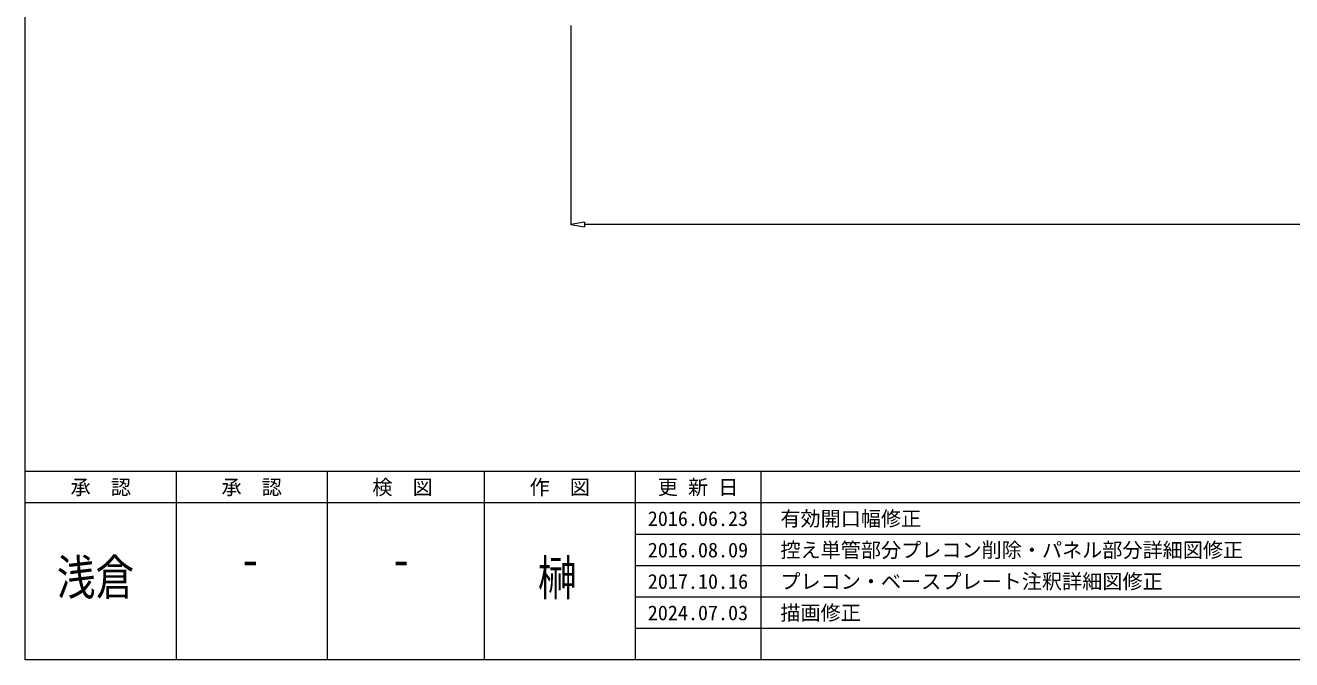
# Model space of a CAD drawing. Units: millimetres, scale not verified. Extents: x -16120 to 16120, y -26100 to 26100.
# Drawn here: x -16120 to -8064, y 3900 to 7940 of the extents above; entities that cross this region are included whole.
import ezdxf
from ezdxf.enums import TextEntityAlignment as Align

# ---------------------------------------------------------------- set-up
doc = ezdxf.new("R2010")
doc.units = ezdxf.units.MM
doc.header["$LTSCALE"] = 150
doc.layers.add('0-A_図面枠', color=134, linetype='Continuous', lineweight=18)
doc.layers.add('0-B_寸法', color=134, linetype='Continuous', lineweight=18)
doc.styles.add('ＭＳ ゴシック', font='')
doc.styles.get('ＭＳ ゴシック').set_extended_font_data('MS Gothic')

msp = doc.modelspace()

# ---------------------------------------------------------------- linework, layer by layer
at = {"layer": '0-A_図面枠'}
for p, q in [((-16120.3, 5100), (16079.7, 5100)), ((-15160.3, 5100), (-15160.3, 3900)), ((-14200.3, 5100), (-14200.3, 3900)), ((-13200.3, 5100), (-13200.3, 3900)), ((-12240.3, 5100), (-12240.3, 3900)), ((-11440.3, 5100), (-11440.3, 3900)), ((-16120.3, 4900), (-3360.3, 4900)), ((-12240.3, 4700), (-3360.3, 4700)), ((-12240.3, 4500), (-3360.3, 4500)), ((-12240.3, 4300), (-3360.3, 4300)), ((-12240.3, 4100), (-3360.3, 4100))]:
    msp.add_line(p, q, dxfattribs=at)
msp.add_lwpolyline([(-16120.3, 26100), (16079.7, 26100), (16079.7, 3900), (-16120.3, 3900)], close=True, dxfattribs=at)
at = {"layer": '0-B_寸法'}
for p, q in [((-12650.3, 7939), (-12650.3, 6669.5)), ((-12562.3, 6685.1), (-12650.3, 6670.5)), ((-12650.3, 6670.5), (-12562.3, 6655.8)), ((-12562.3, 6685.1), (-12562.3, 6655.8)), ((1761.7, 6670.5), (-12562.3, 6670.5))]:
    msp.add_line(p, q, dxfattribs=at)

# ---------------------------------------------------------------- texts
at = {"layer": '0-A_図面枠', "style": 'ＭＳ ゴシック'}
for s, p in [('承\u3000認', (-15832.3, 4923.2)), ('承\u3000認', (-14872.3, 4923.2)), ('検\u3000図', (-13912.3, 4923.2)), ('作\u3000図', (-12912.3, 4923.2)), ('更 新 日', (-12096.3, 4923.2)), ('2016.06.23', (-12160.3, 4723.2)), ('有効開口幅修正', (-11316.7, 4723.2)), ('2016.08.09', (-12160.3, 4523.2)), ('控え単管部分プレコン削除・パネル部分詳細図修正', (-11316.7, 4523.2)), ('2017.10.16', (-12160.3, 4323.2)), ('プレコン・ベースプレート注釈詳細図修正', (-11316.7, 4323.2)), ('2024.07.03', (-12160.3, 4123.2)), ('描画修正', (-11316.7, 4123.2))]:
    msp.add_text(s, height=93.84, dxfattribs=at).set_placement(p, align=Align.BOTTOM_LEFT)
at = {"layer": '0-A_図面枠', "style": 'ＭＳ ゴシック', "width": 0.8}
for s, p in [('浅倉', (-15919.5, 4244.5)), ('-', (-14750.1, 4358.4)), ('-', (-13790.1, 4358.4)), ('榊', (-12859.9, 4241.8))]:
    msp.add_text(s, height=225.2, dxfattribs=at).set_placement(p, align=Align.BOTTOM_LEFT)

doc.saveas('drawing.dxf')
